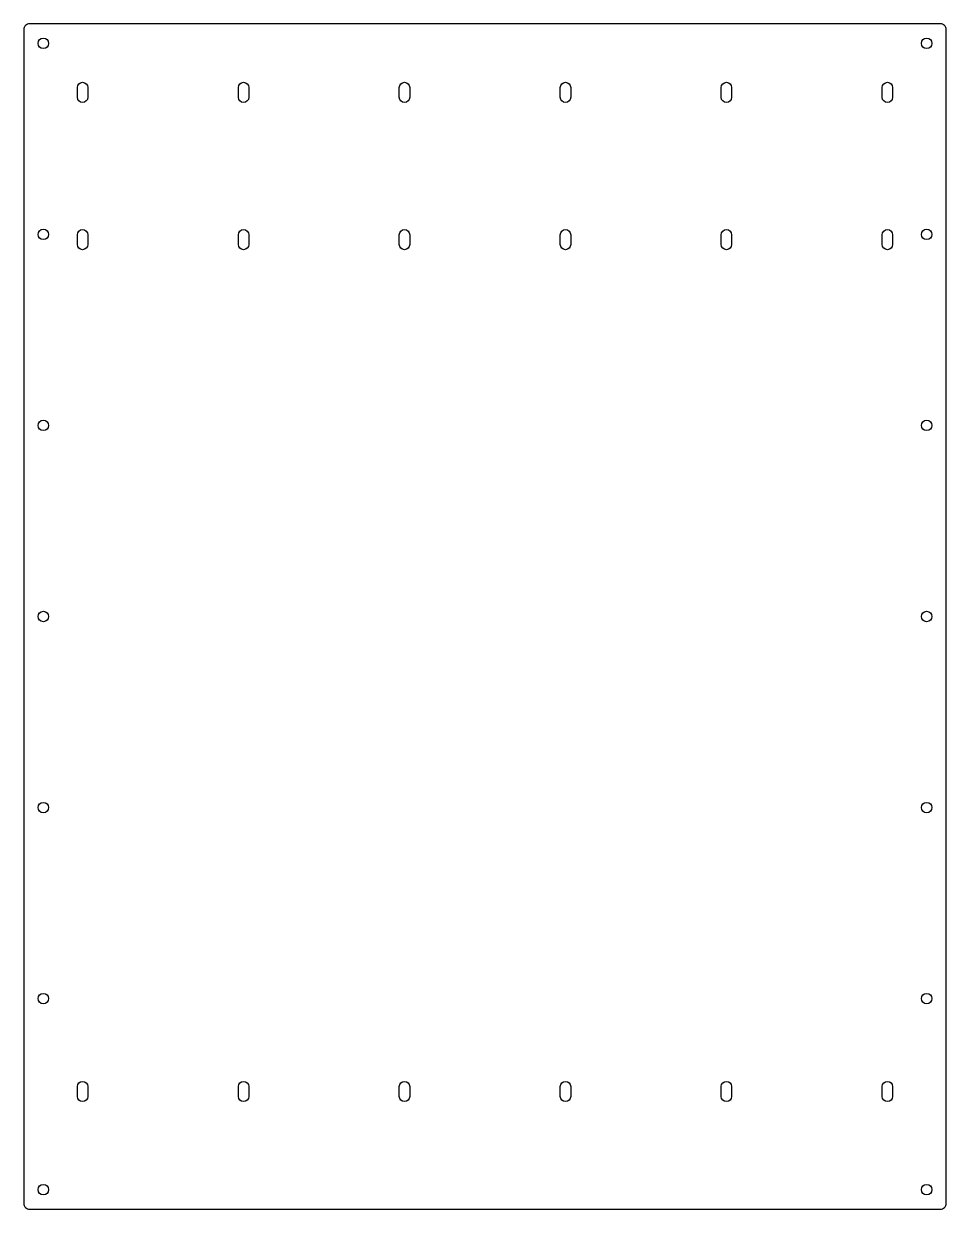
# Model space of a CAD drawing. Header units: millimetres. Extents: x 0 to 470, y 0 to 604.
import ezdxf

# ---------------------------------------------------------------- set-up
doc = ezdxf.new("R2010")
doc.units = ezdxf.units.MM
doc.layers.get('0').update_dxf_attribs({"linetype": 'CONTINUOUS'})

msp = doc.modelspace()

# ---------------------------------------------------------------- linework, layer by layer
for points in [[(3, 604, 0.414214), (0, 601), (0, 3, 0.414214), (3, 0), (467, 0, 0.414214), (470, 3), (470, 601, 0.414214), (467, 604)], [(32.65, 571.5), (32.65, 566.5, -1), (27.35, 566.5), (27.35, 571.5, -1)], [(114.65, 571.5), (114.65, 566.5, -1), (109.35, 566.5), (109.35, 571.5, -1)], [(196.65, 571.5), (196.65, 566.5, -1), (191.35, 566.5), (191.35, 571.5, -1)], [(278.65, 571.5), (278.65, 566.5, -1), (273.35, 566.5), (273.35, 571.5, -1)], [(360.65, 571.5), (360.65, 566.5, -1), (355.35, 566.5), (355.35, 571.5, -1)], [(442.65, 571.5), (442.65, 566.5, -1), (437.35, 566.5), (437.35, 571.5, -1)], [(32.65, 496.5), (32.65, 491.5, -1), (27.35, 491.5), (27.35, 496.5, -1)], [(114.65, 496.5), (114.65, 491.5, -1), (109.35, 491.5), (109.35, 496.5, -1)], [(196.65, 496.5), (196.65, 491.5, -1), (191.35, 491.5), (191.35, 496.5, -1)], [(278.65, 496.5), (278.65, 491.5, -1), (273.35, 491.5), (273.35, 496.5, -1)], [(360.65, 496.5), (360.65, 491.5, -1), (355.35, 491.5), (355.35, 496.5, -1)], [(442.65, 496.5), (442.65, 491.5, -1), (437.35, 491.5), (437.35, 496.5, -1)], [(32.65, 62.5), (32.65, 57.5, -1), (27.35, 57.5), (27.35, 62.5, -1)], [(114.65, 62.5), (114.65, 57.5, -1), (109.35, 57.5), (109.35, 62.5, -1)], [(196.65, 62.5), (196.65, 57.5, -1), (191.35, 57.5), (191.35, 62.5, -1)], [(278.65, 62.5), (278.65, 57.5, -1), (273.35, 57.5), (273.35, 62.5, -1)], [(360.65, 62.5), (360.65, 57.5, -1), (355.35, 57.5), (355.35, 62.5, -1)], [(442.65, 62.5), (442.65, 57.5, -1), (437.35, 57.5), (437.35, 62.5, -1)]]:
    msp.add_lwpolyline(points, format="xyb", close=True)
for centre in [(10, 594), (460, 594), (10, 496.67), (460, 496.67), (10, 399.33), (460, 399.33), (10, 302), (460, 302), (10, 204.67), (460, 204.67), (10, 107.33), (460, 107.33), (10, 10), (460, 10)]:
    msp.add_circle(centre, 2.65)

doc.saveas('drawing.dxf')
